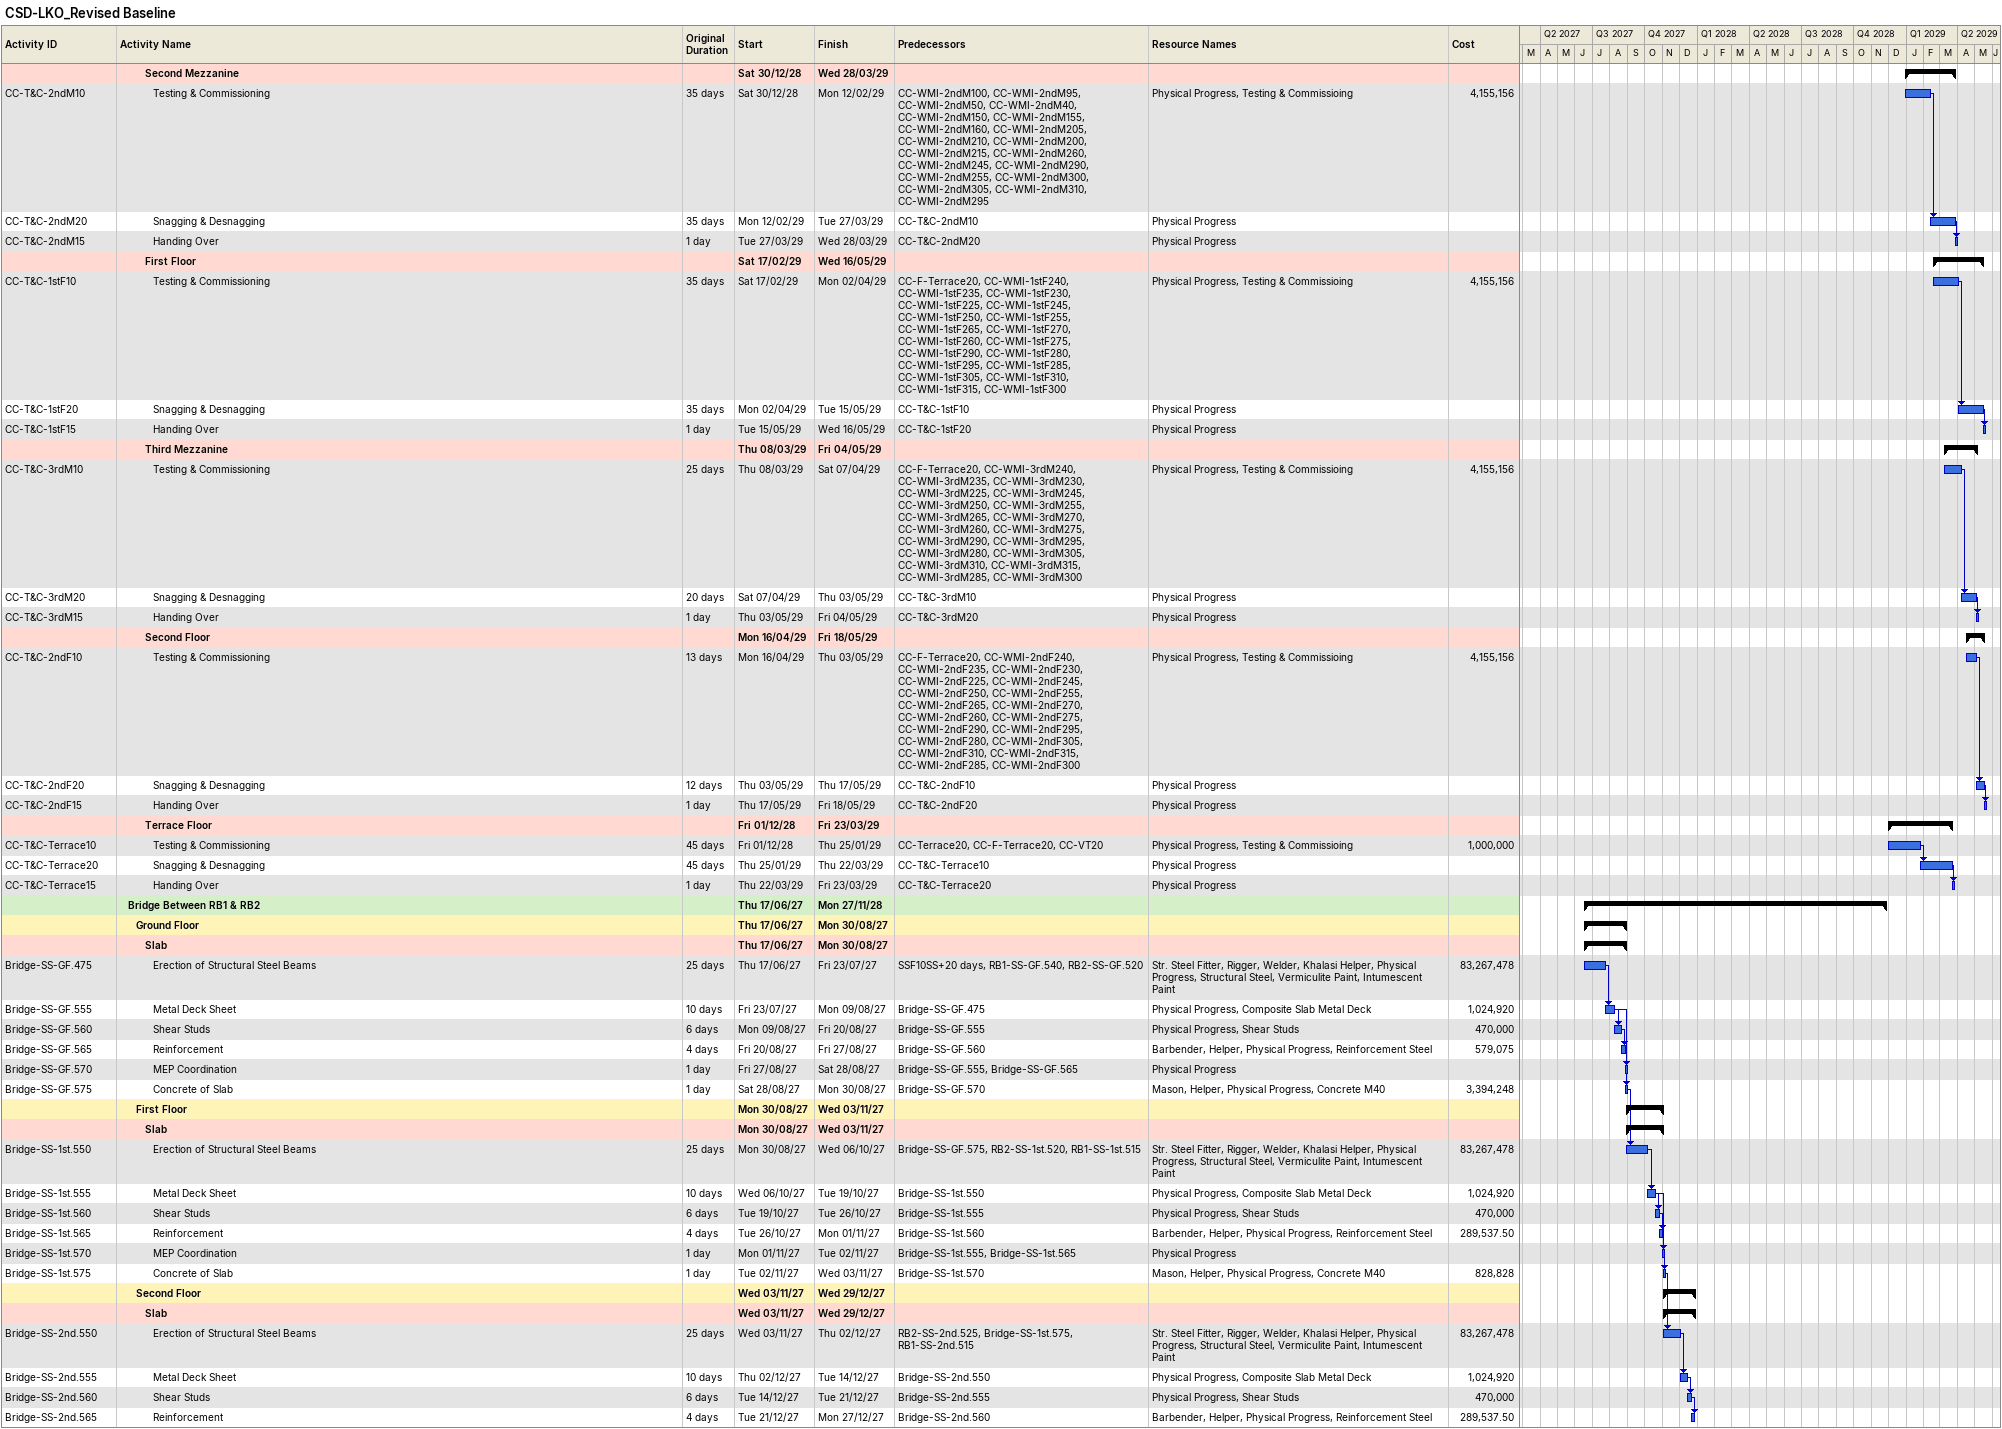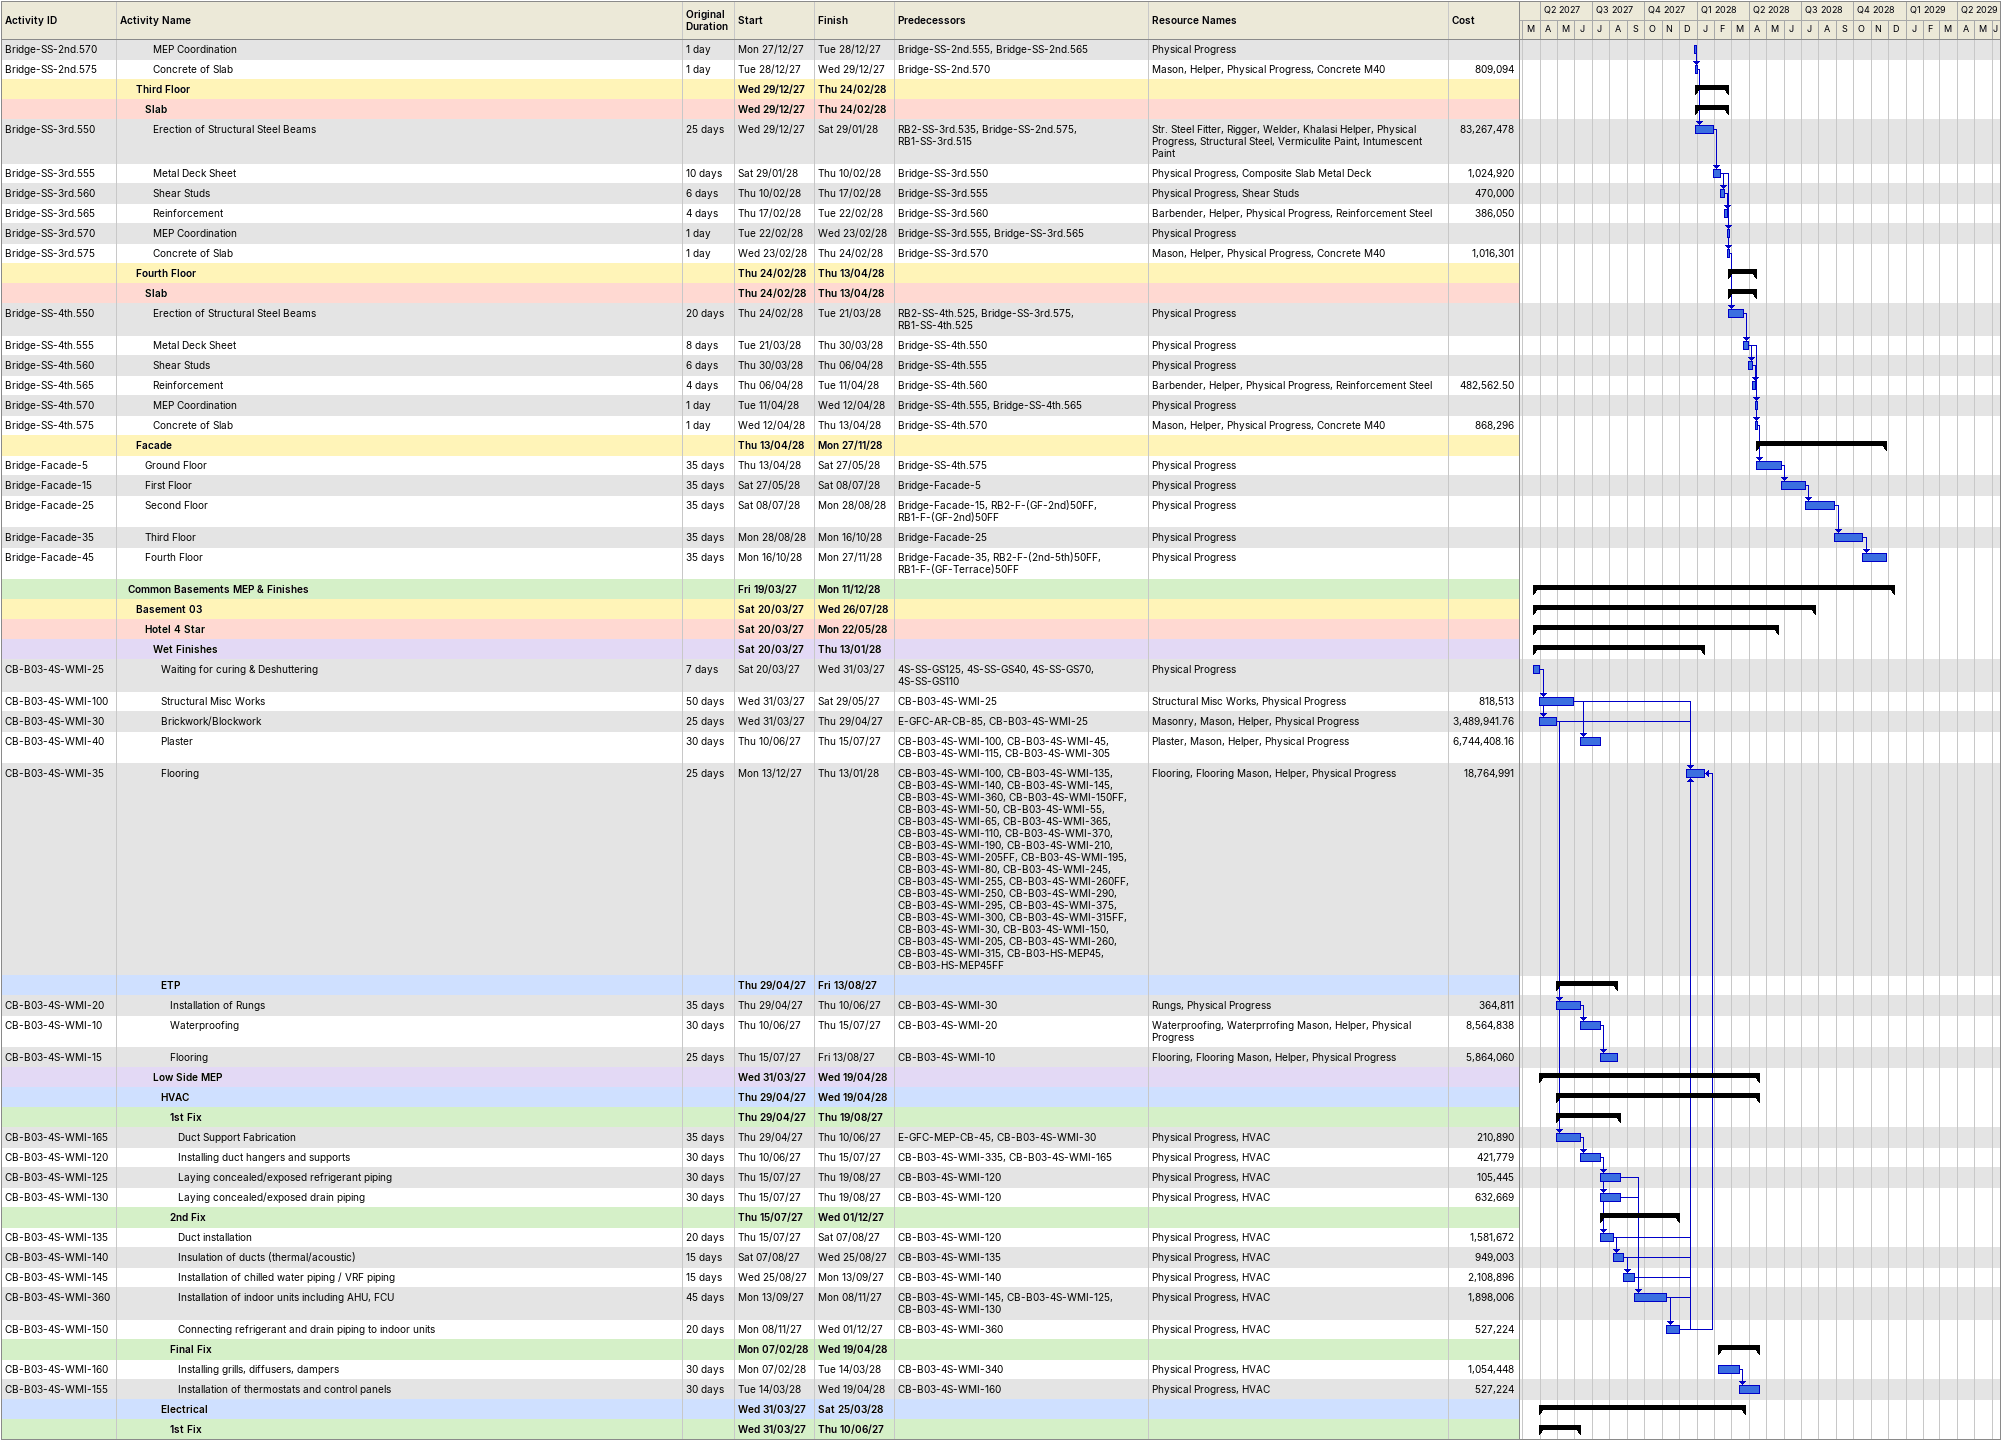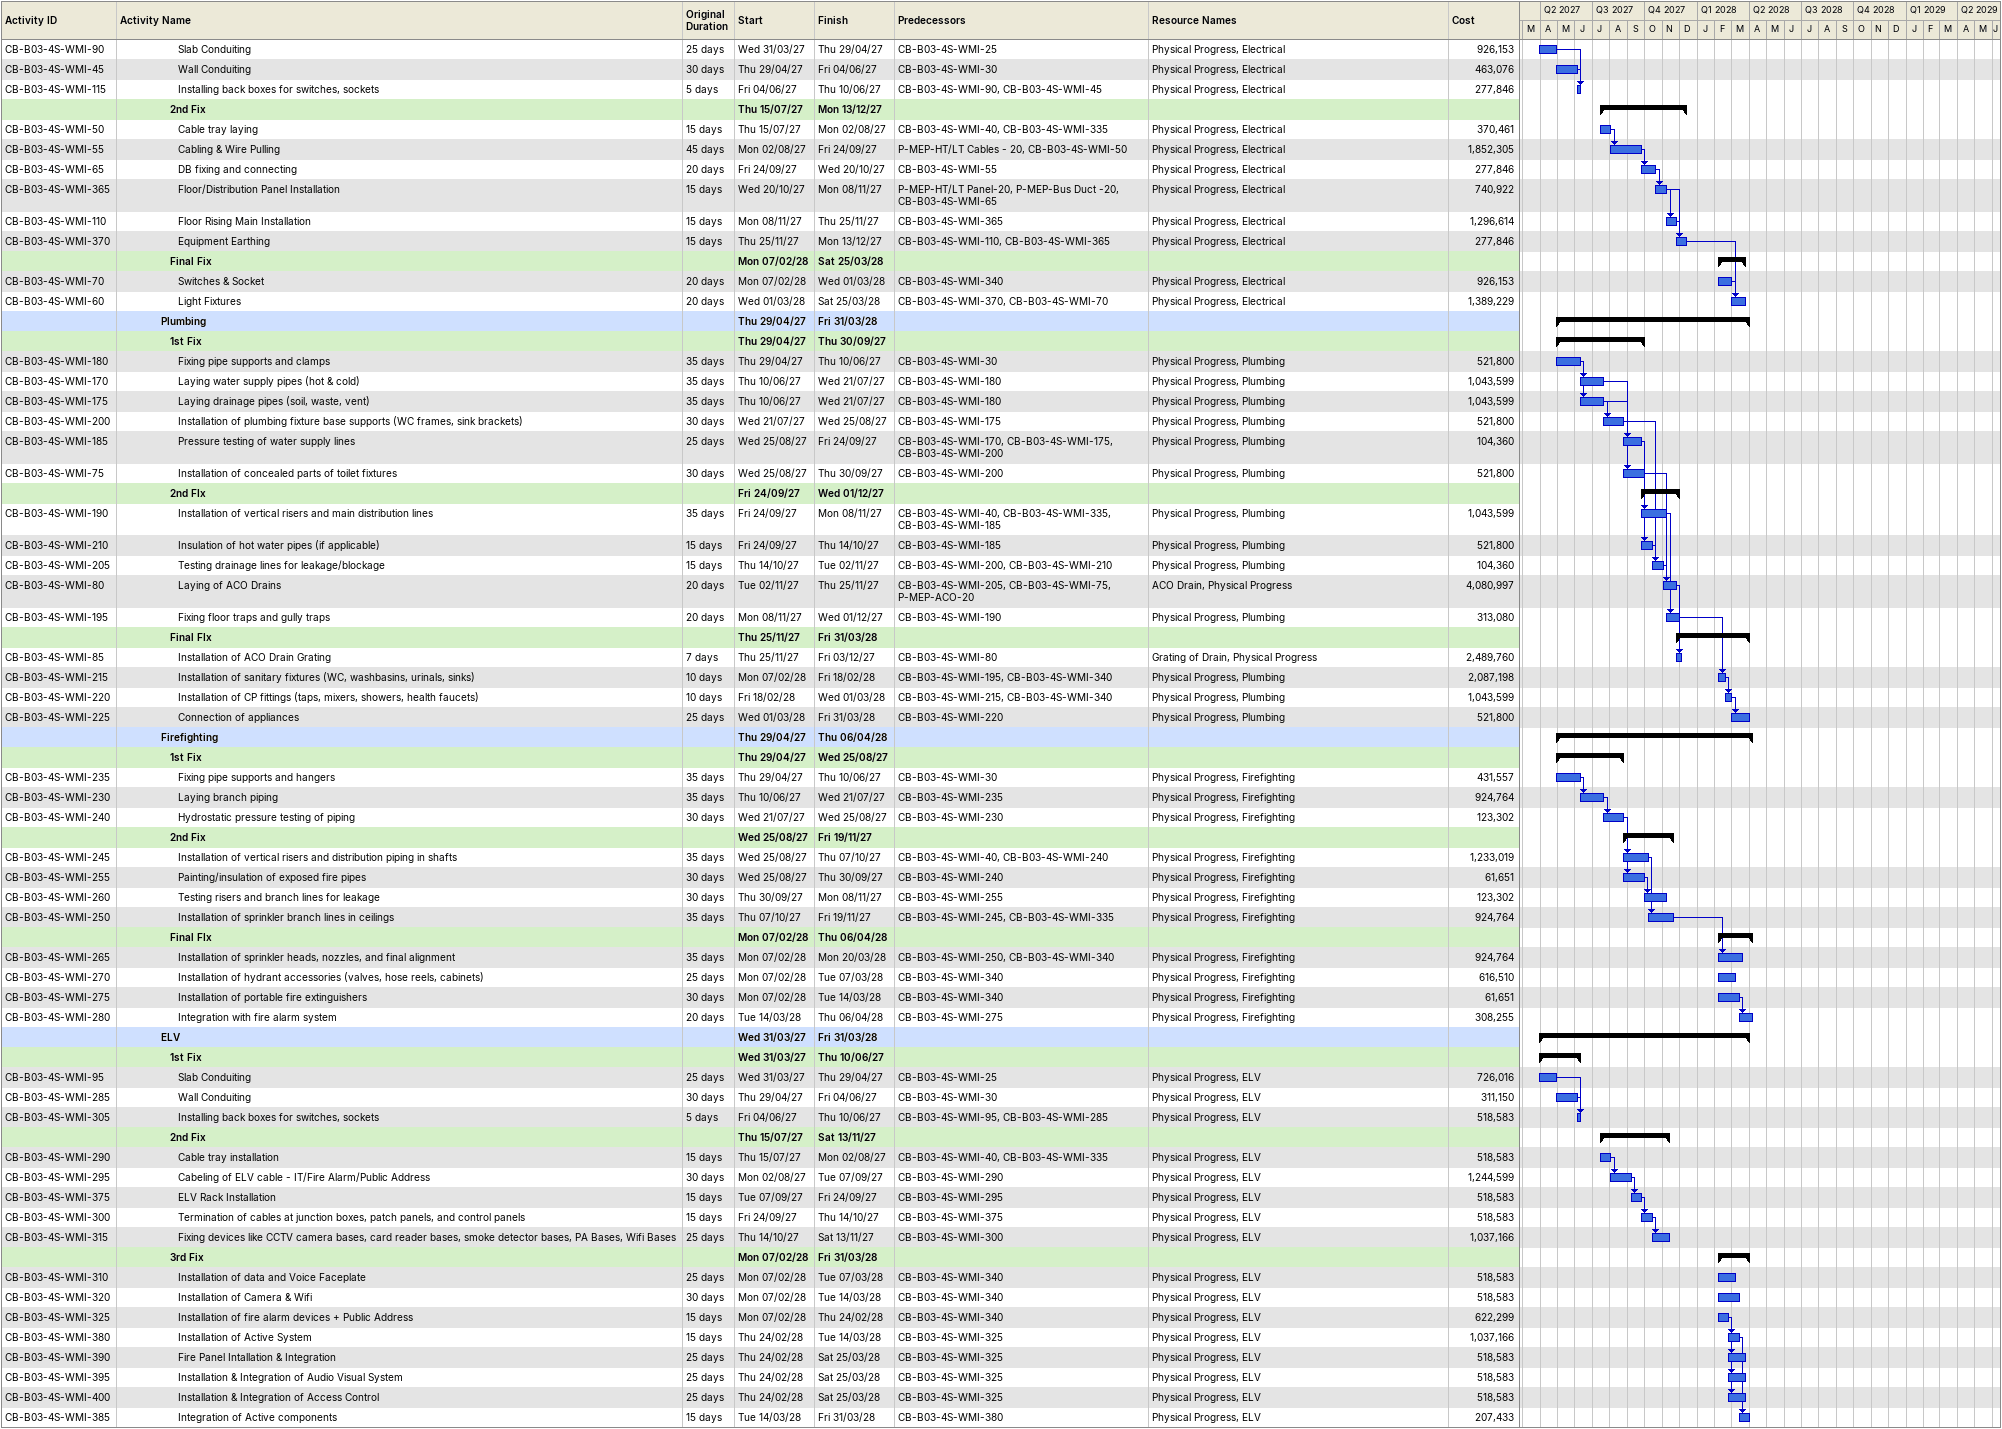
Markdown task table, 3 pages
CSD-LKO_Revised Baseline

| ID | Level | Task | Original duration | Start | Finish | Predecessors | Resources | Cost |
|---|---|---|---|---|---|---|---|---|
|  | 4 | **Second Mezzanine** |  | 2028-12-30 | 2029-03-28 |  |  |  |
| CC-T&C-2ndM10 | 5 | Testing & Commissioning | 35d | 2028-12-30 | 2029-02-12 | CC-WMI-2ndM100, CC-WMI-2ndM95, CC-WMI-2ndM50, CC-WMI-2ndM40, CC-WMI-2ndM150, CC-WMI-2ndM155, CC-WMI-2ndM160, CC-WMI-2ndM205, CC-WMI-2ndM210, CC-WMI-2ndM200, CC-WMI-2ndM215, CC-WMI-2ndM260, CC-WMI-2ndM245, CC-WMI-2ndM290, CC-WMI-2ndM255, CC-WMI-2ndM300, CC-WMI-2ndM305, CC-WMI-2ndM310, CC-WMI-2ndM295 | Physical Progress, Testing & Commissioing | 4155156 |
| CC-T&C-2ndM20 | 5 | Snagging & Desnagging | 35d | 2029-02-12 | 2029-03-27 | CC-T&C-2ndM10 | Physical Progress |  |
| CC-T&C-2ndM15 | 5 | Handing Over | 1d | 2029-03-27 | 2029-03-28 | CC-T&C-2ndM20 | Physical Progress |  |
|  | 4 | **First Floor** |  | 2029-02-17 | 2029-05-16 |  |  |  |
| CC-T&C-1stF10 | 5 | Testing & Commissioning | 35d | 2029-02-17 | 2029-04-02 | CC-F-Terrace20, CC-WMI-1stF240, CC-WMI-1stF235, CC-WMI-1stF230, CC-WMI-1stF225, CC-WMI-1stF245, CC-WMI-1stF250, CC-WMI-1stF255, CC-WMI-1stF265, CC-WMI-1stF270, CC-WMI-1stF260, CC-WMI-1stF275, CC-WMI-1stF290, CC-WMI-1stF280, CC-WMI-1stF295, CC-WMI-1stF285, CC-WMI-1stF305, CC-WMI-1stF310, CC-WMI-1stF315, CC-WMI-1stF300 | Physical Progress, Testing & Commissioing | 4155156 |
| CC-T&C-1stF20 | 5 | Snagging & Desnagging | 35d | 2029-04-02 | 2029-05-15 | CC-T&C-1stF10 | Physical Progress |  |
| CC-T&C-1stF15 | 5 | Handing Over | 1d | 2029-05-15 | 2029-05-16 | CC-T&C-1stF20 | Physical Progress |  |
|  | 4 | **Third Mezzanine** |  | 2029-03-08 | 2029-05-04 |  |  |  |
| CC-T&C-3rdM10 | 5 | Testing & Commissioning | 25d | 2029-03-08 | 2029-04-07 | CC-F-Terrace20, CC-WMI-3rdM240, CC-WMI-3rdM235, CC-WMI-3rdM230, CC-WMI-3rdM225, CC-WMI-3rdM245, CC-WMI-3rdM250, CC-WMI-3rdM255, CC-WMI-3rdM265, CC-WMI-3rdM270, CC-WMI-3rdM260, CC-WMI-3rdM275, CC-WMI-3rdM290, CC-WMI-3rdM295, CC-WMI-3rdM280, CC-WMI-3rdM305, CC-WMI-3rdM310, CC-WMI-3rdM315, CC-WMI-3rdM285, CC-WMI-3rdM300 | Physical Progress, Testing & Commissioing | 4155156 |
| CC-T&C-3rdM20 | 5 | Snagging & Desnagging | 20d | 2029-04-07 | 2029-05-03 | CC-T&C-3rdM10 | Physical Progress |  |
| CC-T&C-3rdM15 | 5 | Handing Over | 1d | 2029-05-03 | 2029-05-04 | CC-T&C-3rdM20 | Physical Progress |  |
|  | 4 | **Second Floor** |  | 2029-04-16 | 2029-05-18 |  |  |  |
| CC-T&C-2ndF10 | 5 | Testing & Commissioning | 13d | 2029-04-16 | 2029-05-03 | CC-F-Terrace20, CC-WMI-2ndF240, CC-WMI-2ndF235, CC-WMI-2ndF230, CC-WMI-2ndF225, CC-WMI-2ndF245, CC-WMI-2ndF250, CC-WMI-2ndF255, CC-WMI-2ndF265, CC-WMI-2ndF270, CC-WMI-2ndF260, CC-WMI-2ndF275, CC-WMI-2ndF290, CC-WMI-2ndF295, CC-WMI-2ndF280, CC-WMI-2ndF305, CC-WMI-2ndF310, CC-WMI-2ndF315, CC-WMI-2ndF285, CC-WMI-2ndF300 | Physical Progress, Testing & Commissioing | 4155156 |
| CC-T&C-2ndF20 | 5 | Snagging & Desnagging | 12d | 2029-05-03 | 2029-05-17 | CC-T&C-2ndF10 | Physical Progress |  |
| CC-T&C-2ndF15 | 5 | Handing Over | 1d | 2029-05-17 | 2029-05-18 | CC-T&C-2ndF20 | Physical Progress |  |
|  | 4 | **Terrace Floor** |  | 2028-12-01 | 2029-03-23 |  |  |  |
| CC-T&C-Terrace10 | 5 | Testing & Commissioning | 45d | 2028-12-01 | 2029-01-25 | CC-Terrace20, CC-F-Terrace20, CC-VT20 | Physical Progress, Testing & Commissioing | 1000000 |
| CC-T&C-Terrace20 | 5 | Snagging & Desnagging | 45d | 2029-01-25 | 2029-03-22 | CC-T&C-Terrace10 | Physical Progress |  |
| CC-T&C-Terrace15 | 5 | Handing Over | 1d | 2029-03-22 | 2029-03-23 | CC-T&C-Terrace20 | Physical Progress |  |
|  | 2 | **Bridge Between RB1 & RB2** |  | 2027-06-17 | 2028-11-27 |  |  |  |
|  | 3 | **Ground Floor** |  | 2027-06-17 | 2027-08-30 |  |  |  |
|  | 4 | **Slab** |  | 2027-06-17 | 2027-08-30 |  |  |  |
| Bridge-SS-GF.475 | 5 | Erection of Structural Steel Beams | 25d | 2027-06-17 | 2027-07-23 | SSF10SS+20d, RB1-SS-GF.540, RB2-SS-GF.520 | Str. Steel Fitter, Rigger, Welder, Khalasi Helper, Physical Progress, Structural Steel, Vermiculite Paint, Intumescent Paint | 83267478 |
| Bridge-SS-GF.555 | 5 | Metal Deck Sheet | 10d | 2027-07-23 | 2027-08-09 | Bridge-SS-GF.475 | Physical Progress, Composite Slab Metal Deck | 1024920 |
| Bridge-SS-GF.560 | 5 | Shear Studs | 6d | 2027-08-09 | 2027-08-20 | Bridge-SS-GF.555 | Physical Progress, Shear Studs | 470000 |
| Bridge-SS-GF.565 | 5 | Reinforcement | 4d | 2027-08-20 | 2027-08-27 | Bridge-SS-GF.560 | Barbender, Helper, Physical Progress, Reinforcement Steel | 579075 |
| Bridge-SS-GF.570 | 5 | MEP Coordination | 1d | 2027-08-27 | 2027-08-28 | Bridge-SS-GF.555, Bridge-SS-GF.565 | Physical Progress |  |
| Bridge-SS-GF.575 | 5 | Concrete of Slab | 1d | 2027-08-28 | 2027-08-30 | Bridge-SS-GF.570 | Mason, Helper, Physical Progress, Concrete M40 | 3394248 |
|  | 3 | **First Floor** |  | 2027-08-30 | 2027-11-03 |  |  |  |
|  | 4 | **Slab** |  | 2027-08-30 | 2027-11-03 |  |  |  |
| Bridge-SS-1st.550 | 5 | Erection of Structural Steel Beams | 25d | 2027-08-30 | 2027-10-06 | Bridge-SS-GF.575, RB2-SS-1st.520, RB1-SS-1st.515 | Str. Steel Fitter, Rigger, Welder, Khalasi Helper, Physical Progress, Structural Steel, Vermiculite Paint, Intumescent Paint | 83267478 |
| Bridge-SS-1st.555 | 5 | Metal Deck Sheet | 10d | 2027-10-06 | 2027-10-19 | Bridge-SS-1st.550 | Physical Progress, Composite Slab Metal Deck | 1024920 |
| Bridge-SS-1st.560 | 5 | Shear Studs | 6d | 2027-10-19 | 2027-10-26 | Bridge-SS-1st.555 | Physical Progress, Shear Studs | 470000 |
| Bridge-SS-1st.565 | 5 | Reinforcement | 4d | 2027-10-26 | 2027-11-01 | Bridge-SS-1st.560 | Barbender, Helper, Physical Progress, Reinforcement Steel | 289537.50 |
| Bridge-SS-1st.570 | 5 | MEP Coordination | 1d | 2027-11-01 | 2027-11-02 | Bridge-SS-1st.555, Bridge-SS-1st.565 | Physical Progress |  |
| Bridge-SS-1st.575 | 5 | Concrete of Slab | 1d | 2027-11-02 | 2027-11-03 | Bridge-SS-1st.570 | Mason, Helper, Physical Progress, Concrete M40 | 828828 |
|  | 3 | **Second Floor** |  | 2027-11-03 | 2027-12-29 |  |  |  |
|  | 4 | **Slab** |  | 2027-11-03 | 2027-12-29 |  |  |  |
| Bridge-SS-2nd.550 | 5 | Erection of Structural Steel Beams | 25d | 2027-11-03 | 2027-12-02 | RB2-SS-2nd.525, Bridge-SS-1st.575, RB1-SS-2nd.515 | Str. Steel Fitter, Rigger, Welder, Khalasi Helper, Physical Progress, Structural Steel, Vermiculite Paint, Intumescent Paint | 83267478 |
| Bridge-SS-2nd.555 | 5 | Metal Deck Sheet | 10d | 2027-12-02 | 2027-12-14 | Bridge-SS-2nd.550 | Physical Progress, Composite Slab Metal Deck | 1024920 |
| Bridge-SS-2nd.560 | 5 | Shear Studs | 6d | 2027-12-14 | 2027-12-21 | Bridge-SS-2nd.555 | Physical Progress, Shear Studs | 470000 |
| Bridge-SS-2nd.565 | 5 | Reinforcement | 4d | 2027-12-21 | 2027-12-27 | Bridge-SS-2nd.560 | Barbender, Helper, Physical Progress, Reinforcement Steel | 289537.50 |
| Bridge-SS-2nd.570 | 5 | MEP Coordination | 1d | 2027-12-27 | 2027-12-28 | Bridge-SS-2nd.555, Bridge-SS-2nd.565 | Physical Progress |  |
| Bridge-SS-2nd.575 | 5 | Concrete of Slab | 1d | 2027-12-28 | 2027-12-29 | Bridge-SS-2nd.570 | Mason, Helper, Physical Progress, Concrete M40 | 809094 |
|  | 3 | **Third Floor** |  | 2027-12-29 | 2028-02-24 |  |  |  |
|  | 4 | **Slab** |  | 2027-12-29 | 2028-02-24 |  |  |  |
| Bridge-SS-3rd.550 | 5 | Erection of Structural Steel Beams | 25d | 2027-12-29 | 2028-01-29 | RB2-SS-3rd.535, Bridge-SS-2nd.575, RB1-SS-3rd.515 | Str. Steel Fitter, Rigger, Welder, Khalasi Helper, Physical Progress, Structural Steel, Vermiculite Paint, Intumescent Paint | 83267478 |
| Bridge-SS-3rd.555 | 5 | Metal Deck Sheet | 10d | 2028-01-29 | 2028-02-10 | Bridge-SS-3rd.550 | Physical Progress, Composite Slab Metal Deck | 1024920 |
| Bridge-SS-3rd.560 | 5 | Shear Studs | 6d | 2028-02-10 | 2028-02-17 | Bridge-SS-3rd.555 | Physical Progress, Shear Studs | 470000 |
| Bridge-SS-3rd.565 | 5 | Reinforcement | 4d | 2028-02-17 | 2028-02-22 | Bridge-SS-3rd.560 | Barbender, Helper, Physical Progress, Reinforcement Steel | 386050 |
| Bridge-SS-3rd.570 | 5 | MEP Coordination | 1d | 2028-02-22 | 2028-02-23 | Bridge-SS-3rd.555, Bridge-SS-3rd.565 | Physical Progress |  |
| Bridge-SS-3rd.575 | 5 | Concrete of Slab | 1d | 2028-02-23 | 2028-02-24 | Bridge-SS-3rd.570 | Mason, Helper, Physical Progress, Concrete M40 | 1016301 |
|  | 3 | **Fourth Floor** |  | 2028-02-24 | 2028-04-13 |  |  |  |
|  | 4 | **Slab** |  | 2028-02-24 | 2028-04-13 |  |  |  |
| Bridge-SS-4th.550 | 5 | Erection of Structural Steel Beams | 20d | 2028-02-24 | 2028-03-21 | RB2-SS-4th.525, Bridge-SS-3rd.575, RB1-SS-4th.525 | Physical Progress |  |
| Bridge-SS-4th.555 | 5 | Metal Deck Sheet | 8d | 2028-03-21 | 2028-03-30 | Bridge-SS-4th.550 | Physical Progress |  |
| Bridge-SS-4th.560 | 5 | Shear Studs | 6d | 2028-03-30 | 2028-04-06 | Bridge-SS-4th.555 | Physical Progress |  |
| Bridge-SS-4th.565 | 5 | Reinforcement | 4d | 2028-04-06 | 2028-04-11 | Bridge-SS-4th.560 | Barbender, Helper, Physical Progress, Reinforcement Steel | 482562.50 |
| Bridge-SS-4th.570 | 5 | MEP Coordination | 1d | 2028-04-11 | 2028-04-12 | Bridge-SS-4th.555, Bridge-SS-4th.565 | Physical Progress |  |
| Bridge-SS-4th.575 | 5 | Concrete of Slab | 1d | 2028-04-12 | 2028-04-13 | Bridge-SS-4th.570 | Mason, Helper, Physical Progress, Concrete M40 | 868296 |
|  | 3 | **Facade** |  | 2028-04-13 | 2028-11-27 |  |  |  |
| Bridge-Facade-5 | 4 | Ground Floor | 35d | 2028-04-13 | 2028-05-27 | Bridge-SS-4th.575 | Physical Progress |  |
| Bridge-Facade-15 | 4 | First Floor | 35d | 2028-05-27 | 2028-07-08 | Bridge-Facade-5 | Physical Progress |  |
| Bridge-Facade-25 | 4 | Second Floor | 35d | 2028-07-08 | 2028-08-28 | Bridge-Facade-15, RB2-F-(GF-2nd)50FF, RB1-F-(GF-2nd)50FF | Physical Progress |  |
| Bridge-Facade-35 | 4 | Third Floor | 35d | 2028-08-28 | 2028-10-16 | Bridge-Facade-25 | Physical Progress |  |
| Bridge-Facade-45 | 4 | Fourth Floor | 35d | 2028-10-16 | 2028-11-27 | Bridge-Facade-35, RB2-F-(2nd-5th)50FF, RB1-F-(GF-Terrace)50FF | Physical Progress |  |
|  | 2 | **Common Basements MEP & Finishes** |  | 2027-03-19 | 2028-12-11 |  |  |  |
|  | 3 | **Basement 03** |  | 2027-03-20 | 2028-07-26 |  |  |  |
|  | 4 | **Hotel 4 Star** |  | 2027-03-20 | 2028-05-22 |  |  |  |
|  | 5 | **Wet Finishes** |  | 2027-03-20 | 2028-01-13 |  |  |  |
| CB-B03-4S-WMI-25 | 6 | Waiting for curing & Deshuttering | 7d | 2027-03-20 | 2027-03-31 | 4S-SS-GS125, 4S-SS-GS40, 4S-SS-GS70, 4S-SS-GS110 | Physical Progress |  |
| CB-B03-4S-WMI-100 | 6 | Structural Misc Works | 50d | 2027-03-31 | 2027-05-29 | CB-B03-4S-WMI-25 | Structural Misc Works, Physical Progress | 818513 |
| CB-B03-4S-WMI-30 | 6 | Brickwork/Blockwork | 25d | 2027-03-31 | 2027-04-29 | E-GFC-AR-CB-85, CB-B03-4S-WMI-25 | Masonry, Mason, Helper, Physical Progress | 3489941.76 |
| CB-B03-4S-WMI-40 | 6 | Plaster | 30d | 2027-06-10 | 2027-07-15 | CB-B03-4S-WMI-100, CB-B03-4S-WMI-45, CB-B03-4S-WMI-115, CB-B03-4S-WMI-305 | Plaster, Mason, Helper, Physical Progress | 6744408.16 |
| CB-B03-4S-WMI-35 | 6 | Flooring | 25d | 2027-12-13 | 2028-01-13 | CB-B03-4S-WMI-100, CB-B03-4S-WMI-135, CB-B03-4S-WMI-140, CB-B03-4S-WMI-145, CB-B03-4S-WMI-360, CB-B03-4S-WMI-150FF, CB-B03-4S-WMI-50, CB-B03-4S-WMI-55, CB-B03-4S-WMI-65, CB-B03-4S-WMI-365, CB-B03-4S-WMI-110, CB-B03-4S-WMI-370, CB-B03-4S-WMI-190, CB-B03-4S-WMI-210, CB-B03-4S-WMI-205FF, CB-B03-4S-WMI-195, CB-B03-4S-WMI-80, CB-B03-4S-WMI-245, CB-B03-4S-WMI-255, CB-B03-4S-WMI-260FF, CB-B03-4S-WMI-250, CB-B03-4S-WMI-290, CB-B03-4S-WMI-295, CB-B03-4S-WMI-375, CB-B03-4S-WMI-300, CB-B03-4S-WMI-315FF, CB-B03-4S-WMI-30, CB-B03-4S-WMI-150, CB-B03-4S-WMI-205, CB-B03-4S-WMI-260, CB-B03-4S-WMI-315, CB-B03-HS-MEP45, CB-B03-HS-MEP45FF | Flooring, Flooring Mason, Helper, Physical Progress | 18764991 |
|  | 6 | **ETP** |  | 2027-04-29 | 2027-08-13 |  |  |  |
| CB-B03-4S-WMI-20 | 7 | Installation of Rungs | 35d | 2027-04-29 | 2027-06-10 | CB-B03-4S-WMI-30 | Rungs, Physical Progress | 364811 |
| CB-B03-4S-WMI-10 | 7 | Waterproofing | 30d | 2027-06-10 | 2027-07-15 | CB-B03-4S-WMI-20 | Waterproofing, Waterprrofing Mason, Helper, Physical Progress | 8564838 |
| CB-B03-4S-WMI-15 | 7 | Flooring | 25d | 2027-07-15 | 2027-08-13 | CB-B03-4S-WMI-10 | Flooring, Flooring Mason, Helper, Physical Progress | 5864060 |
|  | 5 | **Low Side MEP** |  | 2027-03-31 | 2028-04-19 |  |  |  |
|  | 6 | **HVAC** |  | 2027-04-29 | 2028-04-19 |  |  |  |
|  | 7 | **1st Fix** |  | 2027-04-29 | 2027-08-19 |  |  |  |
| CB-B03-4S-WMI-165 | 8 | Duct Support Fabrication | 35d | 2027-04-29 | 2027-06-10 | E-GFC-MEP-CB-45, CB-B03-4S-WMI-30 | Physical Progress, HVAC | 210890 |
| CB-B03-4S-WMI-120 | 8 | Installing duct hangers and supports | 30d | 2027-06-10 | 2027-07-15 | CB-B03-4S-WMI-335, CB-B03-4S-WMI-165 | Physical Progress, HVAC | 421779 |
| CB-B03-4S-WMI-125 | 8 | Laying concealed/exposed refrigerant piping | 30d | 2027-07-15 | 2027-08-19 | CB-B03-4S-WMI-120 | Physical Progress, HVAC | 105445 |
| CB-B03-4S-WMI-130 | 8 | Laying concealed/exposed drain piping | 30d | 2027-07-15 | 2027-08-19 | CB-B03-4S-WMI-120 | Physical Progress, HVAC | 632669 |
|  | 7 | **2nd Fix** |  | 2027-07-15 | 2027-12-01 |  |  |  |
| CB-B03-4S-WMI-135 | 8 | Duct installation | 20d | 2027-07-15 | 2027-08-07 | CB-B03-4S-WMI-120 | Physical Progress, HVAC | 1581672 |
| CB-B03-4S-WMI-140 | 8 | Insulation of ducts (thermal/acoustic) | 15d | 2027-08-07 | 2027-08-25 | CB-B03-4S-WMI-135 | Physical Progress, HVAC | 949003 |
| CB-B03-4S-WMI-145 | 8 | Installation of chilled water piping / VRF piping | 15d | 2027-08-25 | 2027-09-13 | CB-B03-4S-WMI-140 | Physical Progress, HVAC | 2108896 |
| CB-B03-4S-WMI-360 | 8 | Installation of indoor units including AHU, FCU | 45d | 2027-09-13 | 2027-11-08 | CB-B03-4S-WMI-145, CB-B03-4S-WMI-125, CB-B03-4S-WMI-130 | Physical Progress, HVAC | 1898006 |
| CB-B03-4S-WMI-150 | 8 | Connecting refrigerant and drain piping to indoor units | 20d | 2027-11-08 | 2027-12-01 | CB-B03-4S-WMI-360 | Physical Progress, HVAC | 527224 |
|  | 7 | **Final Fix** |  | 2028-02-07 | 2028-04-19 |  |  |  |
| CB-B03-4S-WMI-160 | 8 | Installing grills, diffusers, dampers | 30d | 2028-02-07 | 2028-03-14 | CB-B03-4S-WMI-340 | Physical Progress, HVAC | 1054448 |
| CB-B03-4S-WMI-155 | 8 | Installation of thermostats and control panels | 30d | 2028-03-14 | 2028-04-19 | CB-B03-4S-WMI-160 | Physical Progress, HVAC | 527224 |
|  | 6 | **Electrical** |  | 2027-03-31 | 2028-03-25 |  |  |  |
|  | 7 | **1st Fix** |  | 2027-03-31 | 2027-06-10 |  |  |  |
| CB-B03-4S-WMI-90 | 8 | Slab Conduiting | 25d | 2027-03-31 | 2027-04-29 | CB-B03-4S-WMI-25 | Physical Progress, Electrical | 926153 |
| CB-B03-4S-WMI-45 | 8 | Wall Conduiting | 30d | 2027-04-29 | 2027-06-04 | CB-B03-4S-WMI-30 | Physical Progress, Electrical | 463076 |
| CB-B03-4S-WMI-115 | 8 | Installing back boxes for switches, sockets | 5d | 2027-06-04 | 2027-06-10 | CB-B03-4S-WMI-90, CB-B03-4S-WMI-45 | Physical Progress, Electrical | 277846 |
|  | 7 | **2nd Fix** |  | 2027-07-15 | 2027-12-13 |  |  |  |
| CB-B03-4S-WMI-50 | 8 | Cable tray laying | 15d | 2027-07-15 | 2027-08-02 | CB-B03-4S-WMI-40, CB-B03-4S-WMI-335 | Physical Progress, Electrical | 370461 |
| CB-B03-4S-WMI-55 | 8 | Cabling & Wire Pulling | 45d | 2027-08-02 | 2027-09-24 | P-MEP-HT/LT Cables - 20, CB-B03-4S-WMI-50 | Physical Progress, Electrical | 1852305 |
| CB-B03-4S-WMI-65 | 8 | DB fixing and connecting | 20d | 2027-09-24 | 2027-10-20 | CB-B03-4S-WMI-55 | Physical Progress, Electrical | 277846 |
| CB-B03-4S-WMI-365 | 8 | Floor/Distribution Panel Installation | 15d | 2027-10-20 | 2027-11-08 | P-MEP-HT/LT Panel-20, P-MEP-Bus Duct -20, CB-B03-4S-WMI-65 | Physical Progress, Electrical | 740922 |
| CB-B03-4S-WMI-110 | 8 | Floor Rising Main Installation | 15d | 2027-11-08 | 2027-11-25 | CB-B03-4S-WMI-365 | Physical Progress, Electrical | 1296614 |
| CB-B03-4S-WMI-370 | 8 | Equipment Earthing | 15d | 2027-11-25 | 2027-12-13 | CB-B03-4S-WMI-110, CB-B03-4S-WMI-365 | Physical Progress, Electrical | 277846 |
|  | 7 | **Final Fix** |  | 2028-02-07 | 2028-03-25 |  |  |  |
| CB-B03-4S-WMI-70 | 8 | Switches & Socket | 20d | 2028-02-07 | 2028-03-01 | CB-B03-4S-WMI-340 | Physical Progress, Electrical | 926153 |
| CB-B03-4S-WMI-60 | 8 | Light Fixtures | 20d | 2028-03-01 | 2028-03-25 | CB-B03-4S-WMI-370, CB-B03-4S-WMI-70 | Physical Progress, Electrical | 1389229 |
|  | 6 | **Plumbing** |  | 2027-04-29 | 2028-03-31 |  |  |  |
|  | 7 | **1st Fix** |  | 2027-04-29 | 2027-09-30 |  |  |  |
| CB-B03-4S-WMI-180 | 8 | Fixing pipe supports and clamps | 35d | 2027-04-29 | 2027-06-10 | CB-B03-4S-WMI-30 | Physical Progress, Plumbing | 521800 |
| CB-B03-4S-WMI-170 | 8 | Laying water supply pipes (hot & cold) | 35d | 2027-06-10 | 2027-07-21 | CB-B03-4S-WMI-180 | Physical Progress, Plumbing | 1043599 |
| CB-B03-4S-WMI-175 | 8 | Laying drainage pipes (soil, waste, vent) | 35d | 2027-06-10 | 2027-07-21 | CB-B03-4S-WMI-180 | Physical Progress, Plumbing | 1043599 |
| CB-B03-4S-WMI-200 | 8 | Installation of plumbing fixture base supports (WC frames, sink brackets) | 30d | 2027-07-21 | 2027-08-25 | CB-B03-4S-WMI-175 | Physical Progress, Plumbing | 521800 |
| CB-B03-4S-WMI-185 | 8 | Pressure testing of water supply lines | 25d | 2027-08-25 | 2027-09-24 | CB-B03-4S-WMI-170, CB-B03-4S-WMI-175, CB-B03-4S-WMI-200 | Physical Progress, Plumbing | 104360 |
| CB-B03-4S-WMI-75 | 8 | Installation of concealed parts of toilet fixtures | 30d | 2027-08-25 | 2027-09-30 | CB-B03-4S-WMI-200 | Physical Progress, Plumbing | 521800 |
|  | 7 | **2nd FIx** |  | 2027-09-24 | 2027-12-01 |  |  |  |
| CB-B03-4S-WMI-190 | 8 | Installation of vertical risers and main distribution lines | 35d | 2027-09-24 | 2027-11-08 | CB-B03-4S-WMI-40, CB-B03-4S-WMI-335, CB-B03-4S-WMI-185 | Physical Progress, Plumbing | 1043599 |
| CB-B03-4S-WMI-210 | 8 | Insulation of hot water pipes (if applicable) | 15d | 2027-09-24 | 2027-10-14 | CB-B03-4S-WMI-185 | Physical Progress, Plumbing | 521800 |
| CB-B03-4S-WMI-205 | 8 | Testing drainage lines for leakage/blockage | 15d | 2027-10-14 | 2027-11-02 | CB-B03-4S-WMI-200, CB-B03-4S-WMI-210 | Physical Progress, Plumbing | 104360 |
| CB-B03-4S-WMI-80 | 8 | Laying of ACO Drains | 20d | 2027-11-02 | 2027-11-25 | CB-B03-4S-WMI-205, CB-B03-4S-WMI-75, P-MEP-ACO-20 | ACO Drain, Physical Progress | 4080997 |
| CB-B03-4S-WMI-195 | 8 | Fixing floor traps and gully traps | 20d | 2027-11-08 | 2027-12-01 | CB-B03-4S-WMI-190 | Physical Progress, Plumbing | 313080 |
|  | 7 | **Final FIx** |  | 2027-11-25 | 2028-03-31 |  |  |  |
| CB-B03-4S-WMI-85 | 8 | Installation of ACO Drain Grating | 7d | 2027-11-25 | 2027-12-03 | CB-B03-4S-WMI-80 | Grating of Drain, Physical Progress | 2489760 |
| CB-B03-4S-WMI-215 | 8 | Installation of sanitary fixtures (WC, washbasins, urinals, sinks) | 10d | 2028-02-07 | 2028-02-18 | CB-B03-4S-WMI-195, CB-B03-4S-WMI-340 | Physical Progress, Plumbing | 2087198 |
| CB-B03-4S-WMI-220 | 8 | Installation of CP fittings (taps, mixers, showers, health faucets) | 10d | 2028-02-18 | 2028-03-01 | CB-B03-4S-WMI-215, CB-B03-4S-WMI-340 | Physical Progress, Plumbing | 1043599 |
| CB-B03-4S-WMI-225 | 8 | Connection of appliances | 25d | 2028-03-01 | 2028-03-31 | CB-B03-4S-WMI-220 | Physical Progress, Plumbing | 521800 |
|  | 6 | **Firefighting** |  | 2027-04-29 | 2028-04-06 |  |  |  |
|  | 7 | **1st Fix** |  | 2027-04-29 | 2027-08-25 |  |  |  |
| CB-B03-4S-WMI-235 | 8 | Fixing pipe supports and hangers | 35d | 2027-04-29 | 2027-06-10 | CB-B03-4S-WMI-30 | Physical Progress, Firefighting | 431557 |
| CB-B03-4S-WMI-230 | 8 | Laying branch piping | 35d | 2027-06-10 | 2027-07-21 | CB-B03-4S-WMI-235 | Physical Progress, Firefighting | 924764 |
| CB-B03-4S-WMI-240 | 8 | Hydrostatic pressure testing of piping | 30d | 2027-07-21 | 2027-08-25 | CB-B03-4S-WMI-230 | Physical Progress, Firefighting | 123302 |
|  | 7 | **2nd Fix** |  | 2027-08-25 | 2027-11-19 |  |  |  |
| CB-B03-4S-WMI-245 | 8 | Installation of vertical risers and distribution piping in shafts | 35d | 2027-08-25 | 2027-10-07 | CB-B03-4S-WMI-40, CB-B03-4S-WMI-240 | Physical Progress, Firefighting | 1233019 |
| CB-B03-4S-WMI-255 | 8 | Painting/insulation of exposed fire pipes | 30d | 2027-08-25 | 2027-09-30 | CB-B03-4S-WMI-240 | Physical Progress, Firefighting | 61651 |
| CB-B03-4S-WMI-260 | 8 | Testing risers and branch lines for leakage | 30d | 2027-09-30 | 2027-11-08 | CB-B03-4S-WMI-255 | Physical Progress, Firefighting | 123302 |
| CB-B03-4S-WMI-250 | 8 | Installation of sprinkler branch lines in ceilings | 35d | 2027-10-07 | 2027-11-19 | CB-B03-4S-WMI-245, CB-B03-4S-WMI-335 | Physical Progress, Firefighting | 924764 |
|  | 7 | **Final FIx** |  | 2028-02-07 | 2028-04-06 |  |  |  |
| CB-B03-4S-WMI-265 | 8 | Installation of sprinkler heads, nozzles, and final alignment | 35d | 2028-02-07 | 2028-03-20 | CB-B03-4S-WMI-250, CB-B03-4S-WMI-340 | Physical Progress, Firefighting | 924764 |
| CB-B03-4S-WMI-270 | 8 | Installation of hydrant accessories (valves, hose reels, cabinets) | 25d | 2028-02-07 | 2028-03-07 | CB-B03-4S-WMI-340 | Physical Progress, Firefighting | 616510 |
| CB-B03-4S-WMI-275 | 8 | Installation of portable fire extinguishers | 30d | 2028-02-07 | 2028-03-14 | CB-B03-4S-WMI-340 | Physical Progress, Firefighting | 61651 |
| CB-B03-4S-WMI-280 | 8 | Integration with fire alarm system | 20d | 2028-03-14 | 2028-04-06 | CB-B03-4S-WMI-275 | Physical Progress, Firefighting | 308255 |
|  | 6 | **ELV** |  | 2027-03-31 | 2028-03-31 |  |  |  |
|  | 7 | **1st Fix** |  | 2027-03-31 | 2027-06-10 |  |  |  |
| CB-B03-4S-WMI-95 | 8 | Slab Conduiting | 25d | 2027-03-31 | 2027-04-29 | CB-B03-4S-WMI-25 | Physical Progress, ELV | 726016 |
| CB-B03-4S-WMI-285 | 8 | Wall Conduiting | 30d | 2027-04-29 | 2027-06-04 | CB-B03-4S-WMI-30 | Physical Progress, ELV | 311150 |
| CB-B03-4S-WMI-305 | 8 | Installing back boxes for switches, sockets | 5d | 2027-06-04 | 2027-06-10 | CB-B03-4S-WMI-95, CB-B03-4S-WMI-285 | Physical Progress, ELV | 518583 |
|  | 7 | **2nd Fix** |  | 2027-07-15 | 2027-11-13 |  |  |  |
| CB-B03-4S-WMI-290 | 8 | Cable tray installation | 15d | 2027-07-15 | 2027-08-02 | CB-B03-4S-WMI-40, CB-B03-4S-WMI-335 | Physical Progress, ELV | 518583 |
| CB-B03-4S-WMI-295 | 8 | Cabeling of ELV cable - IT/Fire Alarm/Public Address | 30d | 2027-08-02 | 2027-09-07 | CB-B03-4S-WMI-290 | Physical Progress, ELV | 1244599 |
| CB-B03-4S-WMI-375 | 8 | ELV Rack Installation | 15d | 2027-09-07 | 2027-09-24 | CB-B03-4S-WMI-295 | Physical Progress, ELV | 518583 |
| CB-B03-4S-WMI-300 | 8 | Termination of cables at junction boxes, patch panels, and control panels | 15d | 2027-09-24 | 2027-10-14 | CB-B03-4S-WMI-375 | Physical Progress, ELV | 518583 |
| CB-B03-4S-WMI-315 | 8 | Fixing devices like CCTV camera bases, card reader bases, smoke detector bases, PA Bases, Wifi Bases | 25d | 2027-10-14 | 2027-11-13 | CB-B03-4S-WMI-300 | Physical Progress, ELV | 1037166 |
|  | 7 | **3rd Fix** |  | 2028-02-07 | 2028-03-31 |  |  |  |
| CB-B03-4S-WMI-310 | 8 | Installation of data and Voice Faceplate | 25d | 2028-02-07 | 2028-03-07 | CB-B03-4S-WMI-340 | Physical Progress, ELV | 518583 |
| CB-B03-4S-WMI-320 | 8 | Installation of Camera & Wifi | 30d | 2028-02-07 | 2028-03-14 | CB-B03-4S-WMI-340 | Physical Progress, ELV | 518583 |
| CB-B03-4S-WMI-325 | 8 | Installation of fire alarm devices + Public Address | 15d | 2028-02-07 | 2028-02-24 | CB-B03-4S-WMI-340 | Physical Progress, ELV | 622299 |
| CB-B03-4S-WMI-380 | 8 | Installation of Active System | 15d | 2028-02-24 | 2028-03-14 | CB-B03-4S-WMI-325 | Physical Progress, ELV | 1037166 |
| CB-B03-4S-WMI-390 | 8 | Fire Panel Intallation & Integration | 25d | 2028-02-24 | 2028-03-25 | CB-B03-4S-WMI-325 | Physical Progress, ELV | 518583 |
| CB-B03-4S-WMI-395 | 8 | Installation & Integration of Audio Visual System | 25d | 2028-02-24 | 2028-03-25 | CB-B03-4S-WMI-325 | Physical Progress, ELV | 518583 |
| CB-B03-4S-WMI-400 | 8 | Installation & Integration of Access Control | 25d | 2028-02-24 | 2028-03-25 | CB-B03-4S-WMI-325 | Physical Progress, ELV | 518583 |
| CB-B03-4S-WMI-385 | 8 | Integration of Active components | 15d | 2028-03-14 | 2028-03-31 | CB-B03-4S-WMI-380 | Physical Progress, ELV | 207433 |
